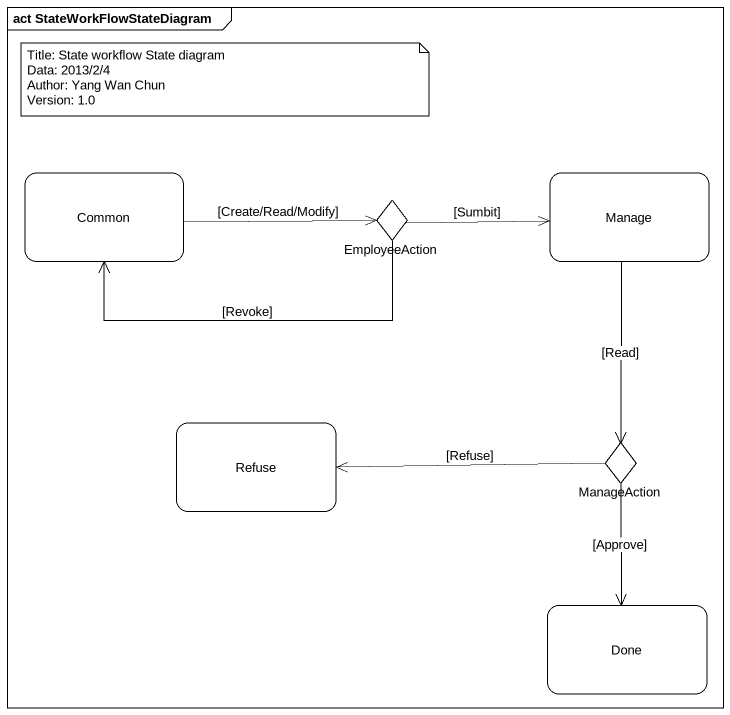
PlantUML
@startuml
mainframe act StateWorkFlowStateDiagram
hide empty description
state Common
state Manage
state EmployeeAction <<choice>>
state Refuse
state ManageAction <<choice>>
state Done
Common -right-> EmployeeAction : [Create/Read/Modify]
Manage --> ManageAction : [Read]
EmployeeAction -left-> Common : [Revoke]
EmployeeAction -right-> Manage : [Sumbit]
ManageAction -left-> Refuse : [Refuse]
ManageAction --> Done : [Approve]
note as N1
  Title: State workflow State diagram
  Data: 2013/2/4
  Author: Yang Wan Chun
  Version: 1.0
end note
@enduml
